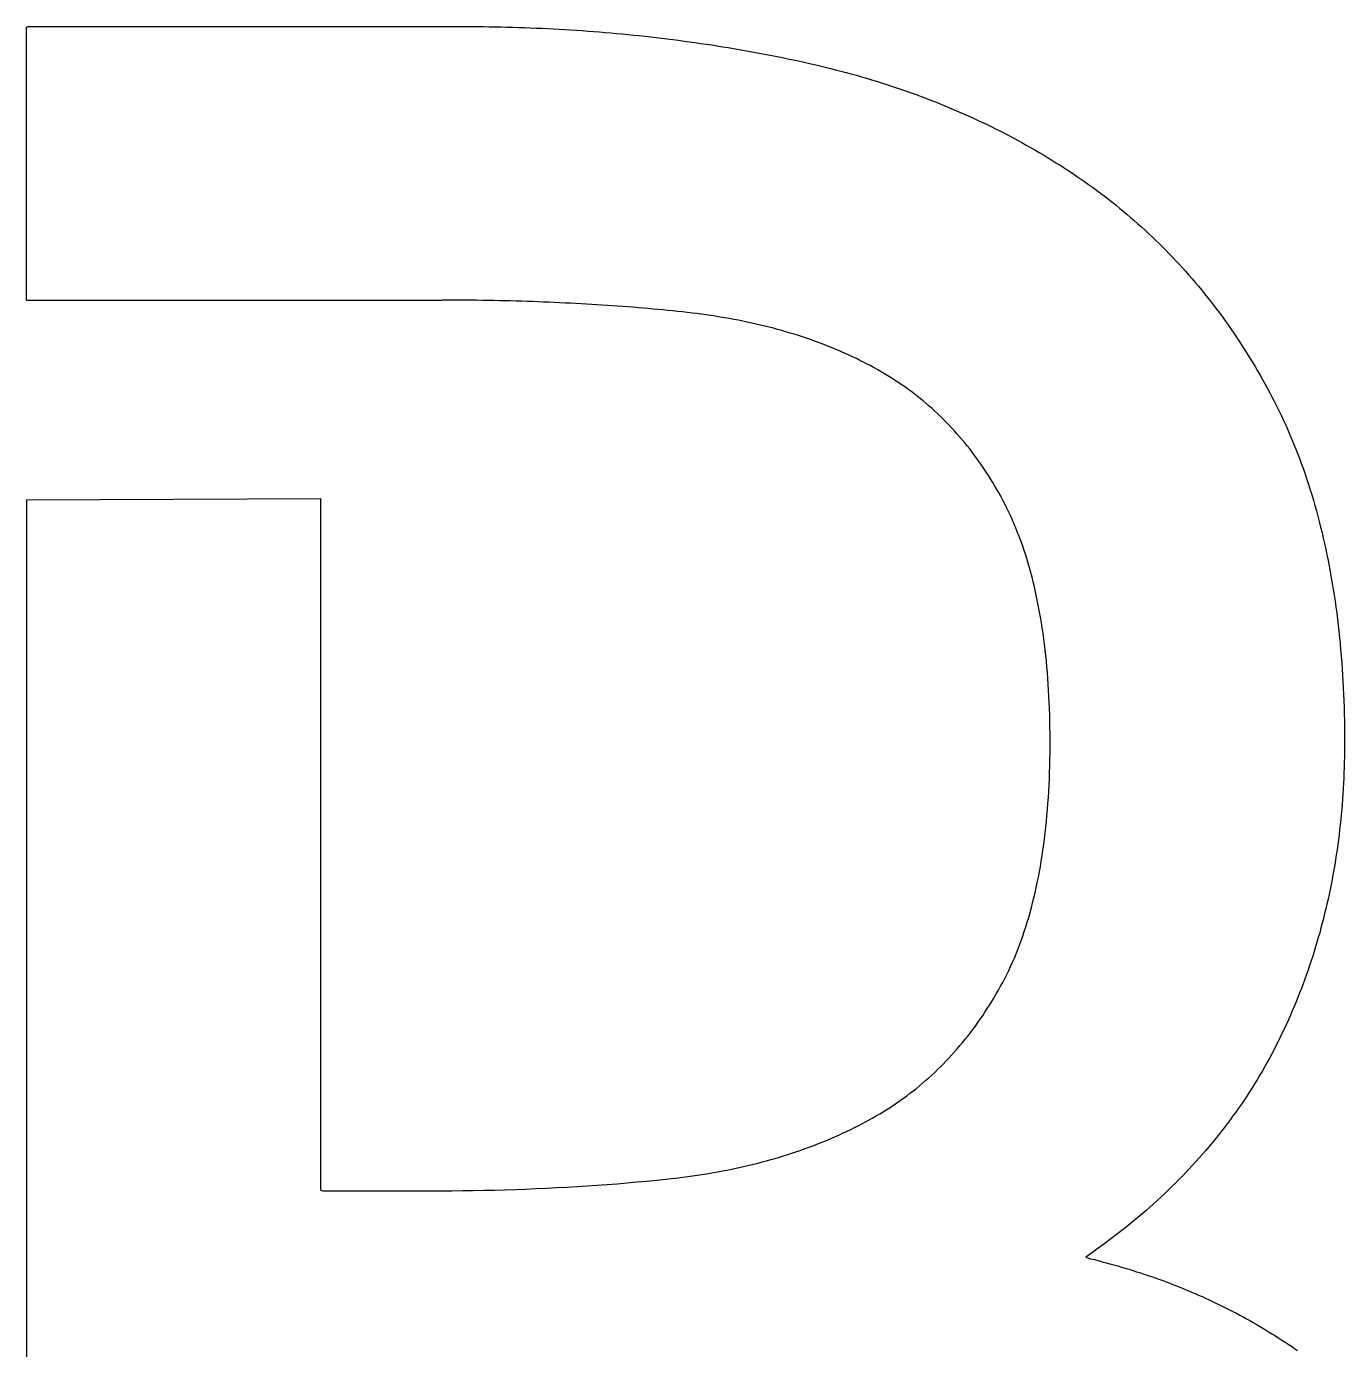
# Model space of a CAD drawing. Header units: millimetres. Extents: x 153 to 4750, y 92 to 3343.
# Drawn here: x 1793.38 to 1813.33, y 1868.61 to 1888.63 of the extents above; entities that cross this region are included whole.
import ezdxf

# ---------------------------------------------------------------- set-up
doc = ezdxf.new("R2010")
doc.units = ezdxf.units.MM

msp = doc.modelspace()

# ---------------------------------------------------------------- linework, layer by layer
for p, q in [((1793.381, 1888.616), (1793.408, 1888.628)), ((1793.381, 1884.49), (1793.381, 1888.616)), ((1793.408, 1888.628), (1800.028, 1888.628)), ((1800.028, 1888.628), (1800.118, 1888.628)), ((1800.118, 1888.628), (1800.207, 1888.627)), ((1800.207, 1888.627), (1800.297, 1888.626)), ((1800.297, 1888.626), (1800.386, 1888.625)), ((1800.386, 1888.625), (1800.475, 1888.624)), ((1800.475, 1888.624), (1800.564, 1888.622)), ((1800.564, 1888.622), (1800.653, 1888.62)), ((1800.653, 1888.62), (1800.741, 1888.617)), ((1800.741, 1888.617), (1800.83, 1888.614)), ((1800.83, 1888.614), (1800.918, 1888.611)), ((1800.918, 1888.611), (1801.006, 1888.608)), ((1801.006, 1888.608), (1801.094, 1888.605)), ((1801.094, 1888.605), (1801.182, 1888.601)), ((1801.182, 1888.601), (1801.27, 1888.596)), ((1801.27, 1888.596), (1801.357, 1888.592)), ((1801.357, 1888.592), (1801.445, 1888.587)), ((1801.445, 1888.587), (1801.532, 1888.582)), ((1801.532, 1888.582), (1801.619, 1888.577)), ((1801.619, 1888.577), (1801.706, 1888.571)), ((1801.706, 1888.571), (1801.793, 1888.565)), ((1801.793, 1888.565), (1801.88, 1888.559)), ((1801.88, 1888.559), (1801.967, 1888.552)), ((1801.967, 1888.552), (1802.053, 1888.546)), ((1802.053, 1888.546), (1802.139, 1888.539)), ((1802.139, 1888.539), (1802.225, 1888.531)), ((1802.225, 1888.531), (1802.311, 1888.523)), ((1802.311, 1888.523), (1802.397, 1888.515)), ((1802.397, 1888.515), (1802.483, 1888.507)), ((1802.483, 1888.507), (1802.569, 1888.499)), ((1802.569, 1888.499), (1802.654, 1888.49)), ((1802.654, 1888.49), (1802.739, 1888.481)), ((1802.739, 1888.481), (1802.824, 1888.471)), ((1802.824, 1888.471), (1802.909, 1888.461)), ((1802.909, 1888.461), (1802.994, 1888.451)), ((1802.994, 1888.451), (1803.079, 1888.441)), ((1803.079, 1888.441), (1803.163, 1888.43)), ((1803.163, 1888.43), (1803.248, 1888.42)), ((1803.248, 1888.42), (1803.332, 1888.408)), ((1803.332, 1888.408), (1803.416, 1888.397)), ((1803.416, 1888.397), (1803.5, 1888.385)), ((1803.5, 1888.385), (1803.584, 1888.373)), ((1803.584, 1888.373), (1803.667, 1888.361)), ((1803.667, 1888.361), (1803.751, 1888.348)), ((1803.751, 1888.348), (1803.834, 1888.335)), ((1803.834, 1888.335), (1803.917, 1888.322)), ((1803.917, 1888.322), (1804.001, 1888.308)), ((1804.001, 1888.308), (1804.083, 1888.295)), ((1804.083, 1888.295), (1804.166, 1888.28)), ((1804.166, 1888.28), (1804.249, 1888.266)), ((1804.249, 1888.266), (1804.331, 1888.251)), ((1804.331, 1888.251), (1804.414, 1888.236)), ((1804.414, 1888.236), (1804.496, 1888.221)), ((1804.496, 1888.221), (1804.578, 1888.206)), ((1804.578, 1888.206), (1804.66, 1888.19)), ((1804.66, 1888.19), (1804.742, 1888.174)), ((1804.742, 1888.174), (1804.823, 1888.157)), ((1804.823, 1888.157), (1804.905, 1888.14)), ((1804.905, 1888.14), (1804.986, 1888.123)), ((1804.986, 1888.123), (1805.067, 1888.106)), ((1805.067, 1888.106), (1805.148, 1888.088)), ((1805.148, 1888.088), (1805.229, 1888.07)), ((1805.229, 1888.07), (1805.309, 1888.052)), ((1805.309, 1888.052), (1805.389, 1888.033)), ((1805.389, 1888.033), (1805.469, 1888.014)), ((1805.469, 1888.014), (1805.548, 1887.994)), ((1805.548, 1887.994), (1805.627, 1887.974)), ((1805.627, 1887.974), (1805.706, 1887.953)), ((1805.706, 1887.953), (1805.784, 1887.933)), ((1805.784, 1887.933), (1805.862, 1887.911)), ((1805.862, 1887.911), (1805.94, 1887.89)), ((1805.94, 1887.89), (1806.017, 1887.867)), ((1806.017, 1887.867), (1806.094, 1887.845)), ((1806.094, 1887.845), (1806.171, 1887.822)), ((1806.171, 1887.822), (1806.247, 1887.799)), ((1806.247, 1887.799), (1806.323, 1887.775)), ((1806.323, 1887.775), (1806.399, 1887.751)), ((1806.399, 1887.751), (1806.474, 1887.726)), ((1806.474, 1887.726), (1806.549, 1887.701)), ((1806.549, 1887.701), (1806.623, 1887.676)), ((1806.623, 1887.676), (1806.698, 1887.65)), ((1806.698, 1887.65), (1806.772, 1887.624)), ((1806.772, 1887.624), (1806.845, 1887.597)), ((1806.845, 1887.597), (1806.919, 1887.57)), ((1806.919, 1887.57), (1806.992, 1887.542)), ((1806.992, 1887.542), (1807.064, 1887.515)), ((1807.064, 1887.515), (1807.136, 1887.486)), ((1807.136, 1887.486), (1807.208, 1887.458)), ((1807.208, 1887.458), (1807.28, 1887.429)), ((1807.28, 1887.429), (1807.351, 1887.399)), ((1807.351, 1887.399), (1807.422, 1887.369)), ((1807.422, 1887.369), (1807.493, 1887.339)), ((1807.493, 1887.339), (1807.563, 1887.308)), ((1807.563, 1887.308), (1807.633, 1887.277)), ((1807.633, 1887.277), (1807.703, 1887.245)), ((1807.703, 1887.245), (1807.772, 1887.213)), ((1807.772, 1887.213), (1807.841, 1887.181)), ((1807.841, 1887.181), (1807.909, 1887.148)), ((1807.909, 1887.148), (1807.978, 1887.115)), ((1807.978, 1887.115), (1808.045, 1887.082)), ((1808.045, 1887.082), (1808.113, 1887.048)), ((1808.113, 1887.048), (1808.18, 1887.013)), ((1808.18, 1887.013), (1808.247, 1886.978)), ((1808.247, 1886.978), (1808.314, 1886.943)), ((1808.314, 1886.943), (1808.38, 1886.908)), ((1808.38, 1886.908), (1808.446, 1886.871)), ((1808.446, 1886.871), (1808.511, 1886.835)), ((1808.511, 1886.835), (1808.577, 1886.798)), ((1808.577, 1886.798), (1808.642, 1886.761)), ((1808.642, 1886.761), (1808.706, 1886.723)), ((1808.706, 1886.723), (1808.77, 1886.685)), ((1808.77, 1886.685), (1808.834, 1886.647)), ((1808.834, 1886.647), (1808.898, 1886.608)), ((1808.898, 1886.608), (1808.961, 1886.568)), ((1808.961, 1886.568), (1809.024, 1886.529)), ((1809.024, 1886.529), (1809.086, 1886.488)), ((1809.086, 1886.488), (1809.148, 1886.448)), ((1809.148, 1886.448), (1809.21, 1886.407)), ((1809.21, 1886.407), (1809.272, 1886.366)), ((1809.272, 1886.366), (1809.333, 1886.324)), ((1809.333, 1886.324), (1809.394, 1886.282)), ((1809.394, 1886.282), (1809.454, 1886.239)), ((1809.454, 1886.239), (1809.514, 1886.196)), ((1809.514, 1886.196), (1809.574, 1886.152)), ((1809.574, 1886.152), (1809.633, 1886.109)), ((1809.633, 1886.109), (1809.692, 1886.064)), ((1809.692, 1886.064), (1809.75, 1886.019)), ((1809.75, 1886.019), (1809.808, 1885.974)), ((1809.808, 1885.974), (1809.865, 1885.928)), ((1809.865, 1885.928), (1809.922, 1885.882)), ((1809.922, 1885.882), (1809.979, 1885.836)), ((1809.979, 1885.836), (1810.035, 1885.789)), ((1810.035, 1885.789), (1810.091, 1885.741)), ((1810.091, 1885.741), (1810.146, 1885.693)), ((1810.146, 1885.693), (1810.201, 1885.645)), ((1810.201, 1885.645), (1810.256, 1885.596)), ((1810.256, 1885.596), (1810.31, 1885.547)), ((1810.31, 1885.547), (1810.363, 1885.497)), ((1810.363, 1885.497), (1810.417, 1885.447)), ((1810.417, 1885.447), (1810.469, 1885.397)), ((1810.469, 1885.397), (1810.522, 1885.346)), ((1810.522, 1885.346), (1810.574, 1885.294)), ((1810.574, 1885.294), (1810.625, 1885.243)), ((1810.625, 1885.243), (1810.676, 1885.19)), ((1810.676, 1885.19), (1810.727, 1885.138)), ((1810.727, 1885.138), (1810.777, 1885.085)), ((1810.777, 1885.085), (1810.827, 1885.031)), ((1810.827, 1885.031), (1810.876, 1884.977)), ((1810.876, 1884.977), (1810.925, 1884.922)), ((1810.925, 1884.922), (1810.974, 1884.868)), ((1810.974, 1884.868), (1811.022, 1884.812)), ((1811.022, 1884.812), (1811.07, 1884.756)), ((1811.07, 1884.756), (1811.117, 1884.7)), ((1811.117, 1884.7), (1811.164, 1884.644)), ((1811.164, 1884.644), (1811.21, 1884.586)), ((1811.21, 1884.586), (1811.256, 1884.529)), ((1793.381, 1884.49), (1799.669, 1884.49)), ((1799.757, 1884.49), (1799.669, 1884.49)), ((1799.845, 1884.49), (1799.757, 1884.49)), ((1799.933, 1884.489), (1799.845, 1884.49)), ((1800.02, 1884.488), (1799.933, 1884.489)), ((1800.108, 1884.487), (1800.02, 1884.488)), ((1800.194, 1884.486), (1800.108, 1884.487)), ((1800.281, 1884.485), (1800.194, 1884.486)), ((1800.367, 1884.484), (1800.281, 1884.485)), ((1800.452, 1884.482), (1800.367, 1884.484)), ((1800.538, 1884.48), (1800.452, 1884.482)), ((1800.623, 1884.478), (1800.538, 1884.48)), ((1800.707, 1884.476), (1800.623, 1884.478)), ((1800.791, 1884.474), (1800.707, 1884.476)), ((1800.875, 1884.471), (1800.791, 1884.474)), ((1800.959, 1884.469), (1800.875, 1884.471)), ((1801.042, 1884.466), (1800.959, 1884.469)), ((1801.125, 1884.463), (1801.042, 1884.466)), ((1801.208, 1884.46), (1801.125, 1884.463)), ((1801.29, 1884.456), (1801.208, 1884.46)), ((1801.372, 1884.453), (1801.29, 1884.456)), ((1801.453, 1884.449), (1801.372, 1884.453)), ((1801.535, 1884.445), (1801.453, 1884.449)), ((1801.615, 1884.441), (1801.535, 1884.445)), ((1801.696, 1884.437), (1801.615, 1884.441)), ((1801.776, 1884.433), (1801.696, 1884.437)), ((1801.856, 1884.428), (1801.776, 1884.433)), ((1801.936, 1884.424), (1801.856, 1884.428)), ((1802.015, 1884.419), (1801.936, 1884.424)), ((1802.093, 1884.414), (1802.015, 1884.419)), ((1802.172, 1884.408), (1802.093, 1884.414)), ((1802.25, 1884.403), (1802.172, 1884.408)), ((1802.328, 1884.397), (1802.25, 1884.403)), ((1802.405, 1884.392), (1802.328, 1884.397)), ((1802.482, 1884.386), (1802.405, 1884.392)), ((1802.559, 1884.38), (1802.482, 1884.386)), ((1802.636, 1884.374), (1802.559, 1884.38)), ((1802.712, 1884.367), (1802.636, 1884.374)), ((1802.787, 1884.361), (1802.712, 1884.367)), ((1802.863, 1884.354), (1802.787, 1884.361)), ((1802.938, 1884.347), (1802.863, 1884.354)), ((1803.013, 1884.34), (1802.938, 1884.347)), ((1803.087, 1884.333), (1803.013, 1884.34)), ((1811.256, 1884.529), (1811.302, 1884.471)), ((1811.302, 1884.471), (1811.347, 1884.413)), ((1811.347, 1884.413), (1811.392, 1884.354)), ((1811.392, 1884.354), (1811.436, 1884.294)), ((1803.161, 1884.325), (1803.087, 1884.333)), ((1803.235, 1884.318), (1803.161, 1884.325)), ((1803.308, 1884.31), (1803.235, 1884.318)), ((1803.381, 1884.302), (1803.308, 1884.31)), ((1803.454, 1884.293), (1803.381, 1884.302)), ((1803.526, 1884.284), (1803.454, 1884.293)), ((1803.597, 1884.275), (1803.526, 1884.284)), ((1803.669, 1884.265), (1803.597, 1884.275)), ((1803.739, 1884.255), (1803.669, 1884.265)), ((1803.81, 1884.244), (1803.739, 1884.255)), ((1803.88, 1884.233), (1803.81, 1884.244)), ((1803.949, 1884.222), (1803.88, 1884.233)), ((1804.018, 1884.209), (1803.949, 1884.222)), ((1804.087, 1884.197), (1804.018, 1884.209)), ((1804.155, 1884.184), (1804.087, 1884.197)), ((1804.223, 1884.17), (1804.155, 1884.184)), ((1804.29, 1884.156), (1804.223, 1884.17)), ((1804.357, 1884.142), (1804.29, 1884.156)), ((1804.423, 1884.127), (1804.357, 1884.142)), ((1811.436, 1884.294), (1811.48, 1884.235)), ((1811.48, 1884.235), (1811.524, 1884.175)), ((1811.524, 1884.175), (1811.567, 1884.114)), ((1804.489, 1884.112), (1804.423, 1884.127)), ((1804.555, 1884.096), (1804.489, 1884.112)), ((1804.62, 1884.079), (1804.555, 1884.096)), ((1804.684, 1884.063), (1804.62, 1884.079)), ((1804.748, 1884.045), (1804.684, 1884.063)), ((1804.812, 1884.028), (1804.748, 1884.045)), ((1804.875, 1884.01), (1804.812, 1884.028)), ((1804.938, 1883.991), (1804.875, 1884.01)), ((1805.001, 1883.972), (1804.938, 1883.991)), ((1805.063, 1883.952), (1805.001, 1883.972)), ((1805.124, 1883.932), (1805.063, 1883.952)), ((1811.567, 1884.114), (1811.609, 1884.053)), ((1811.609, 1884.053), (1811.652, 1883.991)), ((1811.652, 1883.991), (1811.693, 1883.929)), ((1805.185, 1883.912), (1805.124, 1883.932)), ((1805.246, 1883.891), (1805.185, 1883.912)), ((1805.306, 1883.87), (1805.246, 1883.891)), ((1805.366, 1883.848), (1805.306, 1883.87)), ((1805.425, 1883.825), (1805.366, 1883.848)), ((1805.484, 1883.803), (1805.425, 1883.825)), ((1805.543, 1883.779), (1805.484, 1883.803)), ((1805.601, 1883.756), (1805.543, 1883.779)), ((1805.658, 1883.731), (1805.601, 1883.756)), ((1811.693, 1883.929), (1811.735, 1883.867)), ((1811.735, 1883.867), (1811.776, 1883.804)), ((1811.776, 1883.804), (1811.816, 1883.741)), ((1811.816, 1883.741), (1811.856, 1883.677)), ((1805.716, 1883.707), (1805.658, 1883.731)), ((1805.772, 1883.682), (1805.716, 1883.707)), ((1805.829, 1883.656), (1805.772, 1883.682)), ((1805.884, 1883.63), (1805.829, 1883.656)), ((1805.94, 1883.604), (1805.884, 1883.63)), ((1805.995, 1883.577), (1805.94, 1883.604)), ((1806.049, 1883.549), (1805.995, 1883.577)), ((1806.103, 1883.521), (1806.049, 1883.549)), ((1811.856, 1883.677), (1811.896, 1883.613)), ((1811.896, 1883.613), (1811.935, 1883.549)), ((1811.935, 1883.549), (1811.974, 1883.484)), ((1806.157, 1883.493), (1806.103, 1883.521)), ((1806.21, 1883.464), (1806.157, 1883.493)), ((1806.263, 1883.435), (1806.21, 1883.464)), ((1806.315, 1883.405), (1806.263, 1883.435)), ((1806.367, 1883.375), (1806.315, 1883.405)), ((1806.418, 1883.344), (1806.367, 1883.375)), ((1806.469, 1883.312), (1806.418, 1883.344)), ((1811.974, 1883.484), (1812.012, 1883.418)), ((1812.012, 1883.418), (1812.05, 1883.352)), ((1812.05, 1883.352), (1812.088, 1883.286)), ((1806.519, 1883.28), (1806.469, 1883.312)), ((1806.569, 1883.247), (1806.519, 1883.28)), ((1806.618, 1883.214), (1806.569, 1883.247)), ((1806.667, 1883.18), (1806.618, 1883.214)), ((1806.716, 1883.145), (1806.667, 1883.18)), ((1806.764, 1883.11), (1806.716, 1883.145)), ((1812.088, 1883.286), (1812.125, 1883.219)), ((1812.125, 1883.219), (1812.162, 1883.152)), ((1812.162, 1883.152), (1812.198, 1883.085)), ((1806.811, 1883.074), (1806.764, 1883.11)), ((1806.858, 1883.038), (1806.811, 1883.074)), ((1806.904, 1883.001), (1806.858, 1883.038)), ((1806.95, 1882.964), (1806.904, 1883.001)), ((1806.995, 1882.926), (1806.95, 1882.964)), ((1812.198, 1883.085), (1812.234, 1883.016)), ((1812.234, 1883.016), (1812.269, 1882.948)), ((1812.269, 1882.948), (1812.304, 1882.879)), ((1807.04, 1882.887), (1806.995, 1882.926)), ((1807.085, 1882.848), (1807.04, 1882.887)), ((1807.129, 1882.808), (1807.085, 1882.848)), ((1807.172, 1882.768), (1807.129, 1882.808)), ((1807.215, 1882.727), (1807.172, 1882.768)), ((1812.304, 1882.879), (1812.338, 1882.809)), ((1812.338, 1882.809), (1812.372, 1882.739)), ((1812.372, 1882.739), (1812.405, 1882.669)), ((1807.258, 1882.685), (1807.215, 1882.727)), ((1807.3, 1882.643), (1807.258, 1882.685)), ((1807.341, 1882.6), (1807.3, 1882.643)), ((1807.382, 1882.557), (1807.341, 1882.6)), ((1807.423, 1882.513), (1807.382, 1882.557)), ((1812.405, 1882.669), (1812.438, 1882.597)), ((1812.438, 1882.597), (1812.47, 1882.526)), ((1807.463, 1882.468), (1807.423, 1882.513)), ((1807.502, 1882.423), (1807.463, 1882.468)), ((1807.541, 1882.377), (1807.502, 1882.423)), ((1807.58, 1882.331), (1807.541, 1882.377)), ((1812.47, 1882.526), (1812.501, 1882.453)), ((1812.501, 1882.453), (1812.532, 1882.38)), ((1812.532, 1882.38), (1812.562, 1882.307)), ((1807.618, 1882.284), (1807.58, 1882.331)), ((1807.656, 1882.237), (1807.618, 1882.284)), ((1807.693, 1882.189), (1807.656, 1882.237)), ((1807.729, 1882.14), (1807.693, 1882.189)), ((1807.765, 1882.091), (1807.729, 1882.14)), ((1812.562, 1882.307), (1812.592, 1882.233)), ((1812.592, 1882.233), (1812.621, 1882.158)), ((1812.621, 1882.158), (1812.649, 1882.083)), ((1807.801, 1882.041), (1807.765, 1882.091)), ((1807.836, 1881.991), (1807.801, 1882.041)), ((1807.871, 1881.94), (1807.836, 1881.991)), ((1807.905, 1881.888), (1807.871, 1881.94)), ((1812.649, 1882.083), (1812.677, 1882.007)), ((1812.677, 1882.007), (1812.705, 1881.931)), ((1807.939, 1881.836), (1807.905, 1881.888)), ((1807.972, 1881.783), (1807.939, 1881.836)), ((1808.004, 1881.73), (1807.972, 1881.783)), ((1812.705, 1881.931), (1812.731, 1881.854)), ((1812.731, 1881.854), (1812.757, 1881.777)), ((1812.757, 1881.777), (1812.783, 1881.699)), ((1808.037, 1881.676), (1808.004, 1881.73)), ((1808.068, 1881.622), (1808.037, 1881.676)), ((1808.1, 1881.567), (1808.068, 1881.622)), ((1808.13, 1881.511), (1808.1, 1881.567)), ((1812.783, 1881.699), (1812.808, 1881.621)), ((1812.808, 1881.621), (1812.832, 1881.542)), ((1812.832, 1881.542), (1812.856, 1881.462)), ((1793.381, 1881.466), (1797.838, 1881.49)), ((1793.381, 1881.466), (1793.381, 1848.66)), ((1797.838, 1871.023), (1797.838, 1881.49)), ((1808.161, 1881.455), (1808.13, 1881.511)), ((1808.19, 1881.398), (1808.161, 1881.455)), ((1808.219, 1881.34), (1808.19, 1881.398)), ((1808.248, 1881.282), (1808.219, 1881.34)), ((1812.856, 1881.462), (1812.879, 1881.382)), ((1812.879, 1881.382), (1812.902, 1881.301)), ((1808.276, 1881.222), (1808.248, 1881.282)), ((1808.303, 1881.162), (1808.276, 1881.222)), ((1808.33, 1881.101), (1808.303, 1881.162)), ((1812.902, 1881.301), (1812.924, 1881.22)), ((1812.924, 1881.22), (1812.945, 1881.138)), ((1812.945, 1881.138), (1812.966, 1881.056)), ((1808.355, 1881.039), (1808.33, 1881.101)), ((1808.381, 1880.976), (1808.355, 1881.039)), ((1808.405, 1880.912), (1808.381, 1880.976)), ((1812.966, 1881.056), (1812.987, 1880.973)), ((1812.987, 1880.973), (1813.006, 1880.89)), ((1808.429, 1880.847), (1808.405, 1880.912)), ((1808.453, 1880.782), (1808.429, 1880.847)), ((1808.476, 1880.715), (1808.453, 1880.782)), ((1813.006, 1880.89), (1813.025, 1880.806)), ((1813.025, 1880.806), (1813.044, 1880.721)), ((1808.498, 1880.648), (1808.476, 1880.715)), ((1808.519, 1880.579), (1808.498, 1880.648)), ((1808.54, 1880.51), (1808.519, 1880.579)), ((1813.044, 1880.721), (1813.062, 1880.636)), ((1813.062, 1880.636), (1813.079, 1880.55)), ((1813.079, 1880.55), (1813.096, 1880.464)), ((1808.56, 1880.44), (1808.54, 1880.51)), ((1808.58, 1880.369), (1808.56, 1880.44)), ((1808.599, 1880.298), (1808.58, 1880.369)), ((1813.096, 1880.464), (1813.112, 1880.377)), ((1813.112, 1880.377), (1813.128, 1880.29)), ((1808.617, 1880.225), (1808.599, 1880.298)), ((1808.635, 1880.151), (1808.617, 1880.225)), ((1808.652, 1880.077), (1808.635, 1880.151)), ((1813.128, 1880.29), (1813.143, 1880.202)), ((1813.143, 1880.202), (1813.157, 1880.113)), ((1808.668, 1880.002), (1808.652, 1880.077)), ((1808.684, 1879.925), (1808.668, 1880.002)), ((1813.157, 1880.113), (1813.171, 1880.024)), ((1813.171, 1880.024), (1813.184, 1879.935)), ((1813.184, 1879.935), (1813.197, 1879.845)), ((1808.699, 1879.848), (1808.684, 1879.925)), ((1808.714, 1879.77), (1808.699, 1879.848)), ((1808.728, 1879.692), (1808.714, 1879.77)), ((1813.197, 1879.845), (1813.209, 1879.754)), ((1813.209, 1879.754), (1813.221, 1879.663)), ((1808.741, 1879.612), (1808.728, 1879.692)), ((1808.754, 1879.531), (1808.741, 1879.612)), ((1813.221, 1879.663), (1813.232, 1879.571)), ((1813.232, 1879.571), (1813.242, 1879.479)), ((1808.766, 1879.45), (1808.754, 1879.531)), ((1808.777, 1879.367), (1808.766, 1879.45)), ((1808.788, 1879.284), (1808.777, 1879.367)), ((1813.242, 1879.479), (1813.252, 1879.386)), ((1813.252, 1879.386), (1813.261, 1879.292)), ((1808.798, 1879.2), (1808.788, 1879.284)), ((1808.807, 1879.115), (1808.798, 1879.2)), ((1813.261, 1879.292), (1813.269, 1879.198)), ((1813.269, 1879.198), (1813.277, 1879.104)), ((1808.816, 1879.029), (1808.807, 1879.115)), ((1808.824, 1878.943), (1808.816, 1879.029)), ((1808.831, 1878.855), (1808.824, 1878.943)), ((1813.277, 1879.104), (1813.285, 1879.009)), ((1813.285, 1879.009), (1813.292, 1878.913)), ((1808.838, 1878.766), (1808.831, 1878.855)), ((1808.845, 1878.677), (1808.838, 1878.766)), ((1813.292, 1878.913), (1813.298, 1878.817)), ((1813.298, 1878.817), (1813.304, 1878.72)), ((1808.85, 1878.587), (1808.845, 1878.677)), ((1808.855, 1878.496), (1808.85, 1878.587)), ((1813.304, 1878.72), (1813.309, 1878.623)), ((1813.309, 1878.623), (1813.313, 1878.525)), ((1808.859, 1878.404), (1808.855, 1878.496)), ((1808.863, 1878.311), (1808.859, 1878.404)), ((1813.313, 1878.525), (1813.317, 1878.426)), ((1813.317, 1878.426), (1813.32, 1878.327)), ((1808.866, 1878.217), (1808.863, 1878.311)), ((1808.869, 1878.122), (1808.866, 1878.217)), ((1813.32, 1878.327), (1813.323, 1878.228)), ((1813.323, 1878.228), (1813.325, 1878.128)), ((1808.87, 1878.027), (1808.869, 1878.122)), ((1808.871, 1877.93), (1808.87, 1878.027)), ((1813.325, 1878.128), (1813.327, 1878.027)), ((1813.327, 1878.027), (1813.328, 1877.926)), ((1808.872, 1877.833), (1808.871, 1877.93)), ((1808.871, 1877.634), (1808.872, 1877.734)), ((1808.872, 1877.783), (1808.872, 1877.833)), ((1808.872, 1877.734), (1808.872, 1877.783)), ((1813.328, 1877.74), (1813.327, 1877.659)), ((1813.328, 1877.926), (1813.328, 1877.824)), ((1813.328, 1877.824), (1813.328, 1877.78)), ((1813.328, 1877.78), (1813.328, 1877.74)), ((1808.867, 1877.439), (1808.869, 1877.536)), ((1808.869, 1877.536), (1808.871, 1877.634)), ((1813.326, 1877.578), (1813.324, 1877.498)), ((1813.327, 1877.659), (1813.326, 1877.578)), ((1808.861, 1877.246), (1808.864, 1877.342)), ((1808.864, 1877.342), (1808.867, 1877.439)), ((1813.319, 1877.339), (1813.316, 1877.259)), ((1813.322, 1877.418), (1813.319, 1877.339)), ((1813.324, 1877.498), (1813.322, 1877.418)), ((1808.851, 1877.058), (1808.856, 1877.152)), ((1808.856, 1877.152), (1808.861, 1877.246)), ((1813.312, 1877.18), (1813.308, 1877.101)), ((1813.316, 1877.259), (1813.312, 1877.18)), ((1808.84, 1876.873), (1808.846, 1876.965)), ((1808.846, 1876.965), (1808.851, 1877.058)), ((1813.297, 1876.944), (1813.291, 1876.865)), ((1813.303, 1877.022), (1813.297, 1876.944)), ((1813.308, 1877.101), (1813.303, 1877.022)), ((1808.825, 1876.692), (1808.832, 1876.782)), ((1808.832, 1876.782), (1808.84, 1876.873)), ((1813.285, 1876.788), (1813.278, 1876.71)), ((1813.291, 1876.865), (1813.285, 1876.788)), ((1808.807, 1876.514), (1808.816, 1876.603)), ((1808.816, 1876.603), (1808.825, 1876.692)), ((1813.262, 1876.555), (1813.254, 1876.478)), ((1813.27, 1876.632), (1813.262, 1876.555)), ((1813.278, 1876.71), (1813.27, 1876.632)), ((1808.776, 1876.255), (1808.787, 1876.341)), ((1808.787, 1876.341), (1808.798, 1876.427)), ((1808.798, 1876.427), (1808.807, 1876.514)), ((1813.245, 1876.401), (1813.235, 1876.325)), ((1813.254, 1876.478), (1813.245, 1876.401)), ((1808.752, 1876.086), (1808.764, 1876.17)), ((1808.764, 1876.17), (1808.776, 1876.255)), ((1813.214, 1876.173), (1813.203, 1876.097)), ((1813.225, 1876.249), (1813.214, 1876.173)), ((1813.235, 1876.325), (1813.225, 1876.249)), ((1808.725, 1875.922), (1808.738, 1876.004)), ((1808.738, 1876.004), (1808.752, 1876.086)), ((1813.179, 1875.946), (1813.166, 1875.871)), ((1813.191, 1876.022), (1813.179, 1875.946)), ((1813.203, 1876.097), (1813.191, 1876.022)), ((1808.679, 1875.681), (1808.695, 1875.76)), ((1808.695, 1875.76), (1808.71, 1875.841)), ((1808.71, 1875.841), (1808.725, 1875.922)), ((1813.153, 1875.797), (1813.139, 1875.722)), ((1813.166, 1875.871), (1813.153, 1875.797)), ((1808.645, 1875.525), (1808.662, 1875.603)), ((1808.662, 1875.603), (1808.679, 1875.681)), ((1813.109, 1875.574), (1813.094, 1875.5)), ((1813.124, 1875.648), (1813.109, 1875.574)), ((1813.139, 1875.722), (1813.124, 1875.648)), ((1808.589, 1875.299), (1808.608, 1875.373)), ((1808.608, 1875.373), (1808.627, 1875.449)), ((1808.627, 1875.449), (1808.645, 1875.525)), ((1813.062, 1875.353), (1813.045, 1875.28)), ((1813.078, 1875.427), (1813.062, 1875.353)), ((1813.094, 1875.5), (1813.078, 1875.427)), ((1808.527, 1875.08), (1808.548, 1875.152)), ((1808.548, 1875.152), (1808.569, 1875.225)), ((1808.569, 1875.225), (1808.589, 1875.299)), ((1813.009, 1875.135), (1812.99, 1875.063)), ((1813.027, 1875.208), (1813.009, 1875.135)), ((1813.045, 1875.28), (1813.027, 1875.208)), ((1808.458, 1874.869), (1808.482, 1874.939)), ((1808.482, 1874.939), (1808.505, 1875.009)), ((1808.505, 1875.009), (1808.527, 1875.08)), ((1812.971, 1874.991), (1812.952, 1874.919)), ((1812.99, 1875.063), (1812.971, 1874.991)), ((1808.384, 1874.667), (1808.409, 1874.733)), ((1808.409, 1874.733), (1808.434, 1874.801)), ((1808.434, 1874.801), (1808.458, 1874.869)), ((1812.911, 1874.776), (1812.89, 1874.705)), ((1812.931, 1874.848), (1812.911, 1874.776)), ((1812.952, 1874.919), (1812.931, 1874.848)), ((1808.303, 1874.473), (1808.331, 1874.537)), ((1808.331, 1874.537), (1808.358, 1874.601)), ((1808.358, 1874.601), (1808.384, 1874.667)), ((1812.846, 1874.564), (1812.823, 1874.494)), ((1812.868, 1874.635), (1812.846, 1874.564)), ((1812.89, 1874.705), (1812.868, 1874.635)), ((1808.216, 1874.287), (1808.246, 1874.348)), ((1808.246, 1874.348), (1808.275, 1874.41)), ((1808.275, 1874.41), (1808.303, 1874.473)), ((1812.776, 1874.354), (1812.751, 1874.285)), ((1812.799, 1874.424), (1812.776, 1874.354)), ((1812.823, 1874.494), (1812.799, 1874.424)), ((1808.123, 1874.109), (1808.155, 1874.167)), ((1808.155, 1874.167), (1808.186, 1874.226)), ((1808.186, 1874.226), (1808.216, 1874.287)), ((1812.701, 1874.146), (1812.675, 1874.078)), ((1812.726, 1874.215), (1812.701, 1874.146)), ((1812.751, 1874.285), (1812.726, 1874.215)), ((1807.991, 1873.881), (1808.025, 1873.937)), ((1808.025, 1873.937), (1808.058, 1873.994)), ((1808.058, 1873.994), (1808.091, 1874.051)), ((1808.091, 1874.051), (1808.123, 1874.109)), ((1812.621, 1873.941), (1812.594, 1873.873)), ((1812.648, 1874.009), (1812.621, 1873.941)), ((1812.675, 1874.078), (1812.648, 1874.009)), ((1807.887, 1873.717), (1807.922, 1873.772)), ((1807.922, 1873.772), (1807.957, 1873.826)), ((1807.957, 1873.826), (1807.991, 1873.881)), ((1812.537, 1873.738), (1812.508, 1873.67)), ((1812.566, 1873.805), (1812.537, 1873.738)), ((1812.594, 1873.873), (1812.566, 1873.805)), ((1807.742, 1873.507), (1807.779, 1873.559)), ((1807.779, 1873.559), (1807.815, 1873.611)), ((1807.815, 1873.611), (1807.852, 1873.664)), ((1807.852, 1873.664), (1807.887, 1873.717)), ((1812.448, 1873.537), (1812.418, 1873.47)), ((1812.478, 1873.603), (1812.448, 1873.537)), ((1812.508, 1873.67), (1812.478, 1873.603)), ((1807.588, 1873.307), (1807.627, 1873.356)), ((1807.627, 1873.356), (1807.666, 1873.406)), ((1807.666, 1873.406), (1807.704, 1873.456)), ((1807.704, 1873.456), (1807.742, 1873.507)), ((1812.355, 1873.338), (1812.322, 1873.272)), ((1812.386, 1873.404), (1812.355, 1873.338)), ((1812.418, 1873.47), (1812.386, 1873.404)), ((1807.427, 1873.117), (1807.468, 1873.163)), ((1807.468, 1873.163), (1807.508, 1873.211)), ((1807.508, 1873.211), (1807.549, 1873.259)), ((1807.549, 1873.259), (1807.588, 1873.307)), ((1812.256, 1873.142), (1812.222, 1873.077)), ((1812.289, 1873.207), (1812.256, 1873.142)), ((1812.322, 1873.272), (1812.289, 1873.207)), ((1807.214, 1872.892), (1807.258, 1872.936)), ((1807.258, 1872.936), (1807.301, 1872.98)), ((1807.301, 1872.98), (1807.343, 1873.025)), ((1807.343, 1873.025), (1807.385, 1873.071)), ((1807.385, 1873.071), (1807.427, 1873.117)), ((1812.152, 1872.949), (1812.116, 1872.885)), ((1812.187, 1873.013), (1812.152, 1872.949)), ((1812.222, 1873.077), (1812.187, 1873.013)), ((1807.035, 1872.724), (1807.081, 1872.765)), ((1807.081, 1872.765), (1807.126, 1872.807)), ((1807.126, 1872.807), (1807.17, 1872.849)), ((1807.17, 1872.849), (1807.214, 1872.892)), ((1812.042, 1872.759), (1812.005, 1872.696)), ((1812.079, 1872.822), (1812.042, 1872.759)), ((1812.116, 1872.885), (1812.079, 1872.822)), ((1806.801, 1872.527), (1806.849, 1872.565)), ((1806.849, 1872.565), (1806.896, 1872.604)), ((1806.896, 1872.604), (1806.943, 1872.643)), ((1806.943, 1872.643), (1806.989, 1872.683)), ((1806.989, 1872.683), (1807.035, 1872.724)), ((1811.928, 1872.572), (1811.888, 1872.51)), ((1811.967, 1872.634), (1811.928, 1872.572)), ((1812.005, 1872.696), (1811.967, 1872.634)), ((1806.503, 1872.311), (1806.554, 1872.346)), ((1806.554, 1872.346), (1806.604, 1872.381)), ((1806.604, 1872.381), (1806.654, 1872.416)), ((1806.654, 1872.416), (1806.703, 1872.453)), ((1806.703, 1872.453), (1806.752, 1872.49)), ((1806.752, 1872.49), (1806.801, 1872.527)), ((1811.808, 1872.388), (1811.767, 1872.327)), ((1811.849, 1872.449), (1811.808, 1872.388)), ((1811.888, 1872.51), (1811.849, 1872.449)), ((1806.188, 1872.118), (1806.241, 1872.148)), ((1806.241, 1872.148), (1806.295, 1872.18)), ((1806.295, 1872.18), (1806.347, 1872.212)), ((1806.347, 1872.212), (1806.4, 1872.244)), ((1806.4, 1872.244), (1806.452, 1872.278)), ((1806.452, 1872.278), (1806.503, 1872.311)), ((1811.64, 1872.147), (1811.597, 1872.088)), ((1811.683, 1872.207), (1811.64, 1872.147)), ((1811.725, 1872.267), (1811.683, 1872.207)), ((1811.767, 1872.327), (1811.725, 1872.267)), ((1805.799, 1871.917), (1805.856, 1871.944)), ((1805.856, 1871.944), (1805.912, 1871.972)), ((1805.912, 1871.972), (1805.968, 1872)), ((1805.968, 1872), (1806.023, 1872.029)), ((1806.023, 1872.029), (1806.079, 1872.058)), ((1806.079, 1872.058), (1806.133, 1872.087)), ((1806.133, 1872.087), (1806.188, 1872.118)), ((1811.508, 1871.97), (1811.463, 1871.912)), ((1811.553, 1872.029), (1811.508, 1871.97)), ((1811.597, 1872.088), (1811.553, 1872.029)), ((1805.331, 1871.716), (1805.391, 1871.739)), ((1805.391, 1871.739), (1805.45, 1871.763)), ((1805.45, 1871.763), (1805.509, 1871.788)), ((1805.509, 1871.788), (1805.568, 1871.813)), ((1805.568, 1871.813), (1805.626, 1871.838)), ((1805.626, 1871.838), (1805.684, 1871.864)), ((1805.684, 1871.864), (1805.742, 1871.89)), ((1805.742, 1871.89), (1805.799, 1871.917)), ((1811.324, 1871.739), (1811.276, 1871.682)), ((1811.37, 1871.796), (1811.324, 1871.739)), ((1811.417, 1871.854), (1811.37, 1871.796)), ((1811.463, 1871.912), (1811.417, 1871.854)), ((1804.775, 1871.525), (1804.838, 1871.544)), ((1804.838, 1871.544), (1804.901, 1871.564)), ((1804.901, 1871.564), (1804.964, 1871.584)), ((1804.964, 1871.584), (1805.026, 1871.605)), ((1805.026, 1871.605), (1805.088, 1871.626)), ((1805.088, 1871.626), (1805.149, 1871.648)), ((1805.149, 1871.648), (1805.21, 1871.67)), ((1805.21, 1871.67), (1805.271, 1871.693)), ((1805.271, 1871.693), (1805.331, 1871.716)), ((1811.179, 1871.569), (1811.13, 1871.513)), ((1811.228, 1871.625), (1811.179, 1871.569)), ((1811.276, 1871.682), (1811.228, 1871.625)), ((1803.915, 1871.316), (1803.983, 1871.329)), ((1803.983, 1871.329), (1804.051, 1871.343)), ((1804.051, 1871.343), (1804.119, 1871.357)), ((1804.119, 1871.357), (1804.186, 1871.372)), ((1804.186, 1871.372), (1804.253, 1871.387)), ((1804.253, 1871.387), (1804.32, 1871.403)), ((1804.32, 1871.403), (1804.386, 1871.419)), ((1804.386, 1871.419), (1804.452, 1871.435)), ((1804.452, 1871.435), (1804.517, 1871.452)), ((1804.517, 1871.452), (1804.582, 1871.47)), ((1804.582, 1871.47), (1804.647, 1871.488)), ((1804.647, 1871.488), (1804.711, 1871.506)), ((1804.711, 1871.506), (1804.775, 1871.525)), ((1810.978, 1871.347), (1810.927, 1871.293)), ((1811.029, 1871.402), (1810.978, 1871.347)), ((1811.08, 1871.458), (1811.029, 1871.402)), ((1811.13, 1871.513), (1811.08, 1871.458)), ((1802.321, 1871.123), (1802.471, 1871.136)), ((1802.471, 1871.136), (1802.62, 1871.149)), ((1802.62, 1871.149), (1802.769, 1871.163)), ((1802.769, 1871.163), (1802.916, 1871.177)), ((1802.916, 1871.177), (1803.063, 1871.193)), ((1803.063, 1871.193), (1803.136, 1871.201)), ((1803.136, 1871.201), (1803.209, 1871.209)), ((1803.209, 1871.209), (1803.281, 1871.217)), ((1803.281, 1871.217), (1803.353, 1871.227)), ((1803.353, 1871.227), (1803.425, 1871.236)), ((1803.425, 1871.236), (1803.496, 1871.246)), ((1803.496, 1871.246), (1803.567, 1871.257)), ((1803.567, 1871.257), (1803.637, 1871.268)), ((1803.637, 1871.268), (1803.707, 1871.279)), ((1803.707, 1871.279), (1803.777, 1871.291)), ((1803.777, 1871.291), (1803.846, 1871.303)), ((1803.846, 1871.303), (1803.915, 1871.316)), ((1810.768, 1871.131), (1810.714, 1871.078)), ((1810.822, 1871.185), (1810.768, 1871.131)), ((1810.874, 1871.238), (1810.822, 1871.185)), ((1810.927, 1871.293), (1810.874, 1871.238)), ((1797.838, 1871.023), (1797.865, 1871.016)), ((1797.865, 1871.016), (1799.552, 1871.016)), ((1799.552, 1871.016), (1799.654, 1871.016)), ((1799.654, 1871.016), (1799.817, 1871.017)), ((1799.817, 1871.017), (1799.98, 1871.018)), ((1799.98, 1871.018), (1800.141, 1871.02)), ((1800.141, 1871.02), (1800.302, 1871.023)), ((1800.302, 1871.023), (1800.462, 1871.027)), ((1800.462, 1871.027), (1800.621, 1871.031)), ((1800.621, 1871.031), (1800.78, 1871.036)), ((1800.78, 1871.036), (1800.937, 1871.042)), ((1800.937, 1871.042), (1801.094, 1871.048)), ((1801.094, 1871.048), (1801.25, 1871.055)), ((1801.25, 1871.055), (1801.406, 1871.063)), ((1801.406, 1871.063), (1801.56, 1871.071)), ((1801.56, 1871.071), (1801.714, 1871.08)), ((1801.714, 1871.08), (1801.867, 1871.09)), ((1801.867, 1871.09), (1802.019, 1871.1)), ((1802.019, 1871.1), (1802.171, 1871.111)), ((1802.171, 1871.111), (1802.321, 1871.123)), ((1810.605, 1870.972), (1810.549, 1870.92)), ((1810.66, 1871.025), (1810.605, 1870.972)), ((1810.714, 1871.078), (1810.66, 1871.025)), ((1810.378, 1870.765), (1810.32, 1870.714)), ((1810.436, 1870.817), (1810.378, 1870.765)), ((1810.493, 1870.868), (1810.436, 1870.817)), ((1810.549, 1870.92), (1810.493, 1870.868)), ((1810.142, 1870.564), (1810.082, 1870.514)), ((1810.202, 1870.614), (1810.142, 1870.564)), ((1810.261, 1870.664), (1810.202, 1870.614)), ((1810.32, 1870.714), (1810.261, 1870.664)), ((1809.897, 1870.368), (1809.834, 1870.319)), ((1809.959, 1870.416), (1809.897, 1870.368)), ((1810.021, 1870.465), (1809.959, 1870.416)), ((1810.082, 1870.514), (1810.021, 1870.465)), ((1809.578, 1870.13), (1809.512, 1870.084)), ((1809.643, 1870.177), (1809.578, 1870.13)), ((1809.707, 1870.224), (1809.643, 1870.177)), ((1809.771, 1870.272), (1809.707, 1870.224)), ((1809.834, 1870.319), (1809.771, 1870.272)), ((1809.446, 1870.037), (1809.412, 1870.014)), ((1809.412, 1870.014), (1809.483, 1869.988)), ((1809.512, 1870.084), (1809.446, 1870.037)), ((1809.483, 1869.988), (1809.543, 1869.974)), ((1809.543, 1869.974), (1809.602, 1869.959)), ((1809.602, 1869.959), (1809.661, 1869.943)), ((1809.661, 1869.943), (1809.72, 1869.928)), ((1809.72, 1869.928), (1809.778, 1869.912)), ((1809.778, 1869.912), (1809.837, 1869.896)), ((1809.837, 1869.896), (1809.895, 1869.879)), ((1809.895, 1869.879), (1809.953, 1869.862)), ((1809.953, 1869.862), (1810.01, 1869.845)), ((1810.01, 1869.845), (1810.068, 1869.828)), ((1810.068, 1869.828), (1810.125, 1869.81)), ((1810.125, 1869.81), (1810.182, 1869.792)), ((1810.182, 1869.792), (1810.239, 1869.774)), ((1810.239, 1869.774), (1810.296, 1869.755)), ((1810.296, 1869.755), (1810.352, 1869.736)), ((1810.352, 1869.736), (1810.408, 1869.717)), ((1810.408, 1869.717), (1810.464, 1869.697)), ((1810.464, 1869.697), (1810.52, 1869.677)), ((1810.52, 1869.677), (1810.576, 1869.657)), ((1810.576, 1869.657), (1810.631, 1869.637)), ((1810.631, 1869.637), (1810.686, 1869.616)), ((1810.686, 1869.616), (1810.741, 1869.595)), ((1810.741, 1869.595), (1810.796, 1869.573)), ((1810.796, 1869.573), (1810.85, 1869.551)), ((1810.85, 1869.551), (1810.904, 1869.529)), ((1810.904, 1869.529), (1810.958, 1869.507)), ((1810.958, 1869.507), (1811.012, 1869.484)), ((1811.012, 1869.484), (1811.066, 1869.462)), ((1811.066, 1869.462), (1811.119, 1869.438)), ((1811.119, 1869.438), (1811.172, 1869.415)), ((1811.172, 1869.415), (1811.225, 1869.391)), ((1811.225, 1869.391), (1811.278, 1869.367)), ((1811.278, 1869.367), (1811.33, 1869.342)), ((1811.33, 1869.342), (1811.382, 1869.317)), ((1811.382, 1869.317), (1811.434, 1869.292)), ((1811.434, 1869.292), (1811.486, 1869.267)), ((1811.486, 1869.267), (1811.538, 1869.241)), ((1811.538, 1869.241), (1811.589, 1869.215)), ((1811.589, 1869.215), (1811.64, 1869.189)), ((1811.64, 1869.189), (1811.691, 1869.162)), ((1811.691, 1869.162), (1811.742, 1869.135)), ((1811.742, 1869.135), (1811.792, 1869.108)), ((1811.792, 1869.108), (1811.843, 1869.081)), ((1811.843, 1869.081), (1811.893, 1869.053)), ((1811.893, 1869.053), (1811.943, 1869.024)), ((1811.943, 1869.024), (1811.992, 1868.996)), ((1811.992, 1868.996), (1812.042, 1868.967)), ((1812.042, 1868.967), (1812.091, 1868.938)), ((1812.091, 1868.938), (1812.14, 1868.909)), ((1812.14, 1868.909), (1812.189, 1868.879)), ((1812.189, 1868.879), (1812.237, 1868.849)), ((1812.237, 1868.849), (1812.285, 1868.819)), ((1812.285, 1868.819), (1812.334, 1868.788)), ((1812.334, 1868.788), (1812.381, 1868.757)), ((1812.381, 1868.757), (1812.429, 1868.726)), ((1812.429, 1868.726), (1812.477, 1868.694)), ((1812.477, 1868.694), (1812.524, 1868.663)), ((1812.524, 1868.663), (1812.571, 1868.63)), ((1812.571, 1868.63), (1812.617, 1868.598))]:
    msp.add_line(p, q)

doc.saveas('drawing.dxf')
